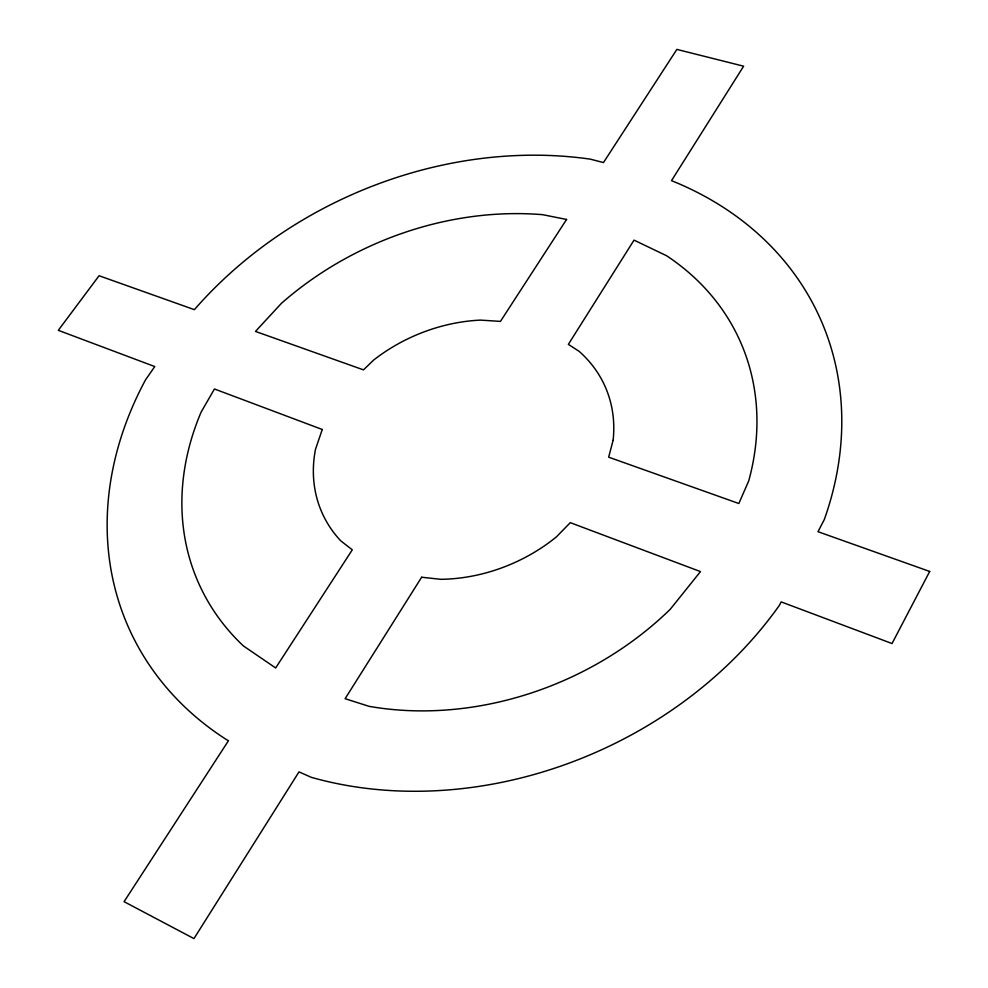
<?xml version="1.0" encoding="UTF-8"?>
<svg xmlns="http://www.w3.org/2000/svg" width="988" height="988" viewBox="0 0 988 988"><rect width="100%" height="100%" fill="white"/><g stroke="black" fill="none" stroke-linecap="round" stroke-linejoin="round"><path stroke-width="1.48" d="M613.116 440.29L608.67 457.172L738.839 503.51L748.706 480.946A296.561 237.812 -24.2 0 0 666.554 255.731L634.037 240.133L568.359 344.367L579.116 351.345A154.968 123.982 -24.2 0 1 613.116 440.29M322.261 429.484L315.493 449.293A154.968 123.982 -24.2 0 0 340.675 540.769L352.296 549.822L275.664 667.962L243.332 645.88A296.561 237.812 -24.2 0 1 201.07 412.206L214.445 388.976L322.261 429.484M929.696 571.459L892.028 643.546L781.175 601.89L779.322 605.434A378.774 304.353 -24.2 0 1 311.368 777.358L298.994 771.887L193.957 938.6L124.08 901.674L228.512 740.654L227.104 740.024A378.774 304.353 -24.2 0 1 145.483 379.923L154.77 366.56L58.304 330.325L99.072 275.738L194.377 309.664A378.552 304.168 -24.2 0 1 590.293 159.142L603.47 162.575L676.866 49.4L743.631 66.196L671.507 180.656A378.577 304.193 -24.2 0 1 824.313 519.515L818.002 531.705L929.696 571.459M421.641 577.227L345.108 698.701L369.092 706.334A296.561 237.812 -24.2 0 0 670.284 609.238L700.48 571.583L570.286 522.664L556.368 536.916A154.968 123.982 -24.2 0 1 440.784 579.314L421.641 577.227M566.569 219.459L500.447 321.396L480.489 320.112A154.968 123.982 -24.2 0 0 373.736 359.978L363.473 369.87L255.484 331.425L281.444 303.316A296.561 237.812 -24.2 0 1 542.622 214.68L566.569 219.459"/></g></svg>
